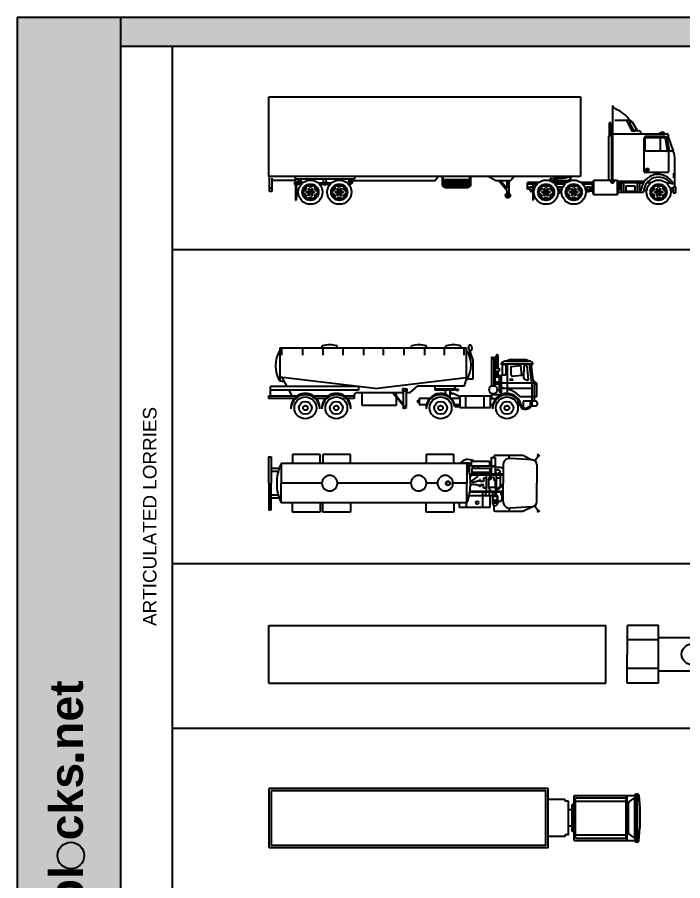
# Model space of a CAD drawing. Header units: millimetres. Extents: x 35403 to 155690, y 202798 to 276657.
# Drawn here: x 35403 to 64215, y 239251 to 276657 of the extents above; entities that cross this region are included whole.
import ezdxf

# ---------------------------------------------------------------- set-up
doc = ezdxf.new("R2010")
doc.units = ezdxf.units.MM
doc.layers.add('www.cad-blocks.net', color=7, linetype='Continuous')
doc.styles.add('ATTR', font='romans.shx', dxfattribs={"width": 0.8, "height": 0.7})
doc.styles.get("Standard").update_dxf_attribs({"font": 'arial.ttf'})

# ---------------------------------------------------------------- blocks, each defined once
blk = doc.blocks.new('A$C7C747B25')
for p, q in [((0.541, 3.534), (9.81, 3.534)), ((0.541, 3.534), (0.541, 1.884)), ((0.626, 3.534), (0.626, 3.169)), ((1.672, 3.534), (1.672, 3.169)), ((2.65, 3.534), (2.65, 3.624)), ((2.687, 3.534), (2.687, 3.169)), ((3.394, 3.534), (3.394, 3.624)), ((3.67, 3.534), (3.67, 3.169)), ((4.7, 3.534), (4.7, 3.169)), ((5.683, 3.534), (5.683, 3.169)), ((6.714, 3.534), (6.714, 3.169)), ((7.089, 3.534), (7.089, 3.624)), ((7.728, 3.534), (7.728, 3.169)), ((7.833, 3.534), (7.833, 3.624)), ((8.711, 3.534), (8.711, 3.169)), ((8.801, 3.534), (8.801, 3.624)), ((9.545, 3.534), (9.545, 3.624)), ((9.694, 3.534), (9.694, 3.169)), ((9.81, 3.534), (9.81, 1.93)), ((10.157, 2.913), (9.928, 3.59)), ((9.995, 3.673), (9.974, 3.669)), ((10.067, 3.623), (10.092, 3.473)), ((10.052, 3.405), (9.997, 3.387)), ((11.046, 3.014), (11.246, 3.014)), ((11.105, 2.97), (11.105, 3.014)), ((11.106, 3.054), (11.186, 3.054)), ((11.187, 2.97), (11.187, 3.014)), ((11.295, 2.513), (11.295, 3.126)), ((11.401, 2.513), (11.401, 3.126)), ((10.157, 1.991), (10.157, 2.913)), ((11.085, 1.639), (11.085, 2.97)), ((11.085, 2.97), (11.207, 2.97)), ((11.207, 1.641), (11.207, 2.97)), ((11.545, 2.74), (13.139, 2.74)), ((11.562, 2.692), (11.562, 2.74)), ((11.748, 2.692), (11.562, 2.692)), ((11.61, 2.196), (11.61, 2.692)), ((11.798, 2.247), (11.798, 2.641)), ((11.814, 2.871), (12.933, 2.871)), ((11.869, 1.263), (11.869, 2.74)), ((12.044, 2.946), (12.708, 2.946)), ((12.675, 2.606), (12.664, 2.039)), ((12.79, 2.656), (12.726, 2.656)), ((12.907, 1.982), (12.841, 2.611)), ((13.064, 1.792), (12.955, 2.74)), ((13.132, 1.901), (13.047, 2.638)), ((11.255, 2.513), (11.441, 2.513)), ((11.255, 2.378), (11.255, 2.513)), ((11.255, 2.378), (11.441, 2.378)), ((11.255, 1.62), (11.255, 2.188)), ((11.255, 2.188), (11.441, 2.188)), ((11.295, 2.188), (11.295, 2.378)), ((11.401, 2.188), (11.401, 2.378)), ((11.441, 2.513), (11.441, 2.378)), ((11.441, 2.188), (11.441, 1.344)), ((11.562, 1.21), (11.562, 2.196)), ((11.562, 2.196), (11.748, 2.196)), ((5.273, 1.509), (0.541, 2.067)), ((0.541, 1.884), (0.76, 1.855)), ((0.909, 1.605), (0.662, 2.053)), ((5.273, 1.509), (9.81, 2.05)), ((9.716, 1.642), (9.81, 1.93)), ((9.851, 1.991), (10.157, 1.991)), ((11.255, 2.093), (11.441, 2.093)), ((11.255, 1.849), (11.441, 1.849)), ((11.255, 1.742), (11.441, 1.742)), ((11.562, 1.792), (13.318, 1.792)), ((11.966, 1.979), (12.146, 1.979)), ((11.966, 1.948), (12.146, 1.948)), ((12.695, 1.991), (12.836, 1.93)), ((13.064, 1.792), (13.064, 0.644)), ((13.318, 1.099), (13.318, 1.792)), ((0.089, 1.151), (0.089, 1.605)), ((4.456, 1.605), (0.089, 1.605)), ((4.456, 1.435), (0.089, 1.435)), ((1.16, 1.151), (1.003, 1.435)), ((6.673, 1.297), (4.362, 1.297)), ((4.456, 1.605), (4.456, 1.435)), ((4.626, 1.297), (4.626, 0.673)), ((6.673, 0.662), (6.143, 1.297)), ((6.673, 0.721), (6.192, 1.297)), ((6.337, 1.123), (6.337, 1.297)), ((6.746, 1.486), (6.635, 1.486)), ((6.635, 1.486), (6.635, 1.378)), ((6.635, 1.378), (6.746, 1.378)), ((6.673, 1.378), (6.673, 0.62)), ((6.746, 1.486), (6.856, 1.486)), ((6.856, 1.378), (6.746, 1.378)), ((6.819, 1.378), (6.819, 0.62)), ((7.001, 1.297), (6.819, 1.297)), ((6.856, 1.486), (6.856, 1.378)), ((7.001, 1.297), (7.404, 1.642)), ((7.404, 1.642), (9.716, 1.642)), ((8.246, 1.642), (8.246, 1.451)), ((8.246, 1.501), (9.194, 1.501)), ((8.246, 1.451), (9.187, 1.451)), ((8.759, 1.451), (8.759, 1.228)), ((8.994, 1.451), (8.994, 1.099)), ((9.108, 1.294), (8.994, 1.294)), ((9.108, 1.243), (9.108, 1.294)), ((9.297, 1.423), (9.187, 1.451)), ((9.194, 1.501), (9.319, 1.642)), ((9.303, 1.474), (9.194, 1.501)), ((9.297, 1.423), (9.421, 1.423)), ((9.303, 1.474), (9.421, 1.474)), ((9.421, 1.423), (9.421, 1.474)), ((11.441, 1.694), (11.562, 1.694)), ((11.441, 1.344), (11.562, 1.344)), ((11.562, 1.534), (13.064, 1.534)), ((13.209, 0.886), (13.209, 1.708)), ((13.318, 1.708), (13.209, 1.708)), ((0, 1.005), (0, 1.151)), ((0, 1.151), (1.429, 1.151)), ((1.263, 1.005), (0, 1.005)), ((2.201, 1.151), (2.967, 1.151)), ((2.8, 1.005), (2.367, 1.005)), ((3.739, 1.151), (4.24, 1.151)), ((4.24, 1.005), (3.905, 1.005)), ((4.24, 1.175), (4.24, 1.005)), ((6.337, 0.673), (6.337, 1.065)), ((7.409, 0.924), (7.474, 0.924)), ((7.409, 0.821), (7.409, 0.924)), ((7.474, 1.016), (7.474, 0.711)), ((7.994, 1.016), (7.474, 1.016)), ((9.201, 1.243), (8.994, 1.243)), ((9.488, 1.016), (9.079, 1.016)), ((9.488, 1.096), (9.201, 1.243)), ((11.009, 1.125), (9.488, 1.125)), ((9.488, 1.125), (9.488, 0.558)), ((9.798, 0.558), (9.798, 1.125)), ((10.699, 0.558), (10.699, 1.125)), ((11.009, 0.558), (11.009, 1.125)), ((11.009, 1.015), (11.29, 1.015)), ((11.085, 1.015), (11.085, 1.259)), ((11.085, 1.206), (11.551, 1.206)), ((13.318, 1.099), (12.478, 1.099)), ((13.309, 0.886), (12.647, 0.886)), ((12.647, 0.886), (12.647, 0.538)), ((13.002, 0.652), (13.002, 0.886)), ((13.347, 0.783), (13.309, 0.886)), ((4.626, 0.673), (6.337, 0.673)), ((6.719, 0.559), (6.666, 0.559)), ((6.666, 0.559), (6.666, 0.53)), ((6.666, 0.53), (6.746, 0.53)), ((6.673, 0.62), (6.746, 0.62)), ((6.719, 0.62), (6.719, 0.559)), ((6.819, 0.62), (6.746, 0.62)), ((6.825, 0.53), (6.746, 0.53)), ((6.772, 0.62), (6.772, 0.559)), ((6.772, 0.559), (6.825, 0.559)), ((6.825, 0.559), (6.825, 0.53)), ((7.474, 0.821), (7.409, 0.821)), ((7.474, 0.711), (7.837, 0.711)), ((9.236, 0.711), (9.488, 0.711)), ((9.488, 0.592), (9.245, 0.592)), ((9.488, 0.558), (11.009, 0.558)), ((11.009, 0.72), (11.137, 0.72)), ((13.064, 0.644), (13.296, 0.644)), ((13.347, 0.783), (13.296, 0.644))]:
    blk.add_line(p, q)
blk.add_lwpolyline([(12.05, 2.161), (12.05, 2.597, 0.414214), (12.05, 2.597), (12.512, 2.648, 0.414214), (12.512, 2.648), (12.563, 2.161, 0.414214), (12.563, 2.161), (12.1, 2.11, 0.414214)], format="xyb", close=True)
for centre, radius in [((11.15, 1.449), 0.201), ((1.815, 0.545), 0.545), ((1.815, 0.545), 0.32), ((3.353, 0.545), 0.545), ((3.353, 0.545), 0.32), ((8.537, 0.545), 0.545), ((8.537, 0.545), 0.32), ((11.834, 0.545), 0.545), ((11.834, 0.545), 0.32), ((1.815, 0.545), 0.116), ((3.353, 0.545), 0.116), ((8.537, 0.545), 0.116), ((11.834, 0.545), 0.116)]:
    blk.add_circle(centre, radius)
for centre, radius, start, end in [((3.022, 2.43), 1.251, 72.7029, 107.2971), ((7.461, 2.43), 1.251, 72.7029, 107.2971), ((9.173, 2.43), 1.251, 72.7029, 107.2971), ((8.777, 2.683), 1.278, 323.905, 36.095), ((9.986, 3.609), 0.0609, 100.754, 198.7367), ((10.007, 3.613), 0.0609, 9.5298, 100.754), ((10.032, 3.463), 0.0609, 288.7367, 9.5298), ((1.771, 2.64), 1.444, 148.4138, 211.5862), ((11.106, 2.988), 0.066, 90, 156.3699), ((11.186, 2.988), 0.066, 23.6301, 90), ((11.348, 3.126), 0.0528, 0, 180), ((11.814, 2.528), 0.342, 90, 141.7498), ((11.748, 2.641), 0.0508, 0, 90), ((12.044, 2.557), 0.389, 90, 126.3443), ((12.726, 2.605), 0.0508, 90, 178.8907), ((12.708, 2.575), 0.371, 52.7479, 90), ((12.79, 2.605), 0.0508, 5.995, 90), ((12.933, 2.643), 0.228, 25.3199, 90), ((13.139, 2.648), 0.0921, 90, 186.5769), ((11.748, 2.247), 0.0508, 270, 0), ((12.715, 2.038), 0.0508, 178.8907, 246.58), ((12.856, 1.977), 0.0508, 246.58, 5.995), ((13.045, 1.685), 0.232, 27.1848, 67.9006), ((4.362, 1.175), 0.122, 90, 180), ((11.515, 0.254), 1.281, 41.2612, 87.8982), ((1.815, 0.545), 0.719, 356.3642, 183.6358), ((1.815, 0.475), 0.718, 1.9139, 178.086), ((3.353, 0.545), 0.719, 356.3642, 183.6358), ((3.353, 0.475), 0.718, 1.9139, 178.086), ((8.537, 0.545), 0.719, 3.774, 183.6358), ((8.537, 0.475), 0.718, 9.3707, 178.086), ((11.834, 0.545), 0.719, 16.6396, 183.6358), ((11.834, 0.475), 0.718, 46.9503, 178.086), ((11.765, 0.504), 0.747, 10.5592, 41.5222), ((12.709, 0.695), 0.216, 188.4795, 267.6874), ((11.193, 0.353), 1.387, 11.9055, 16.6396), ((12.683, 0.667), 0.135, 191.9055, 262.1172), ((12.718, 0.923), 0.393, 262.1172, 316.284), ((12.718, 0.923), 0.445, 267.6874, 321.1144)]:
    blk.add_arc(centre, radius, start, end)
blk.add_solid([(11.966, 1.948), (11.966, 1.979), (12.146, 1.948), (12.146, 1.979)])
blk = doc.blocks.new('A$C19EF1B00')
at = {"linetype": 'ByBlock'}
for p, q in [((0, 1200), (0, 4650)), ((0, 4650), (13500, 4650)), ((13500, 4650), (13500, 1200)), ((14875, 4275), (14875, 1075)), ((14738, 3525), (14738, 2963)), ((14813, 3525), (14738, 3525)), ((14813, 2963), (14813, 3525)), ((15625, 3625), (14975, 3625)), ((15600, 3575), (15725, 3575)), ((15725, 3575), (15625, 3625)), ((15725, 3575), (15925, 3225)), ((14925, 3050), (17239, 3050)), ((15963, 3189), (16038, 3192)), ((16078, 3165), (16038, 3192)), ((16100, 3123), (16123, 3062)), ((17286, 3015), (17301, 2970)), ((14850, 2963), (14700, 2963)), ((14700, 2963), (14700, 1038)), ((14850, 1075), (14850, 2963)), ((16300, 2350), (16300, 2850)), ((16350, 2900), (17107, 2900)), ((16950, 2300), (16950, 2900)), ((17157, 2858), (17252, 2359)), ((17352, 2340), (17234, 2904)), ((17270, 2962), (17301, 2970)), ((17280, 2964), (17508, 2300)), ((17203, 2300), (16350, 2300)), ((17508, 2300), (17401, 2300)), ((17575, 750), (17575, 1925)), ((13500, 1200), (0, 1200)), ((1125, 1200), (1138, 1100)), ((3725, 1200), (3713, 1100)), ((13032, 1195), (13073, 1195)), ((13095, 1183), (13073, 1195)), ((17525, 1350), (17525, 1150)), ((1138, 1100), (3713, 1100)), ((1138, 1100), (1138, 963)), ((1150, 888), (1150, 175)), ((1175, 863), (1263, 863)), ((1363, 1100), (1253, 1003)), ((1263, 863), (1263, 890)), ((1337, 889), (1406, 872)), ((2219, 841), (2378, 867)), ((2472, 867), (2631, 841)), ((3444, 872), (3513, 889)), ((3488, 1100), (3597, 1003)), ((11692, 950), (11200, 950)), ((11200, 650), (11200, 950)), ((11313, 600), (11313, 750)), ((11425, 888), (11425, 175)), ((12212, 1052), (12956, 1029)), ((12224, 1000), (12976, 1000)), ((12892, 950), (12308, 950)), ((14022, 950), (13508, 950)), ((14825, 1025), (14050, 1025)), ((15100, 1025), (14925, 1025)), ((15125, 1000), (16225, 1000)), ((15250, 950), (16050, 950)), ((15250, 950), (15250, 525)), ((16050, 950), (16050, 525)), ((17500, 750), (17625, 750)), ((17500, 750), (17500, 500)), ((17625, 500), (17625, 750)), ((11313, 650), (11200, 650)), ((11425, 598), (11413, 600)), ((11479, 591), (11450, 595)), ((12524, 500), (12676, 500)), ((13724, 551), (13808, 560)), ((13875, 567), (14011, 583)), ((14050, 425), (15100, 425)), ((15125, 525), (16225, 525)), ((15147, 650), (15250, 650)), ((16050, 625), (16150, 625)), ((17500, 500), (17625, 500)), ((1150, 175), (1175, 175)), ((11425, 175), (11450, 175))]:
    blk.add_line(p, q, dxfattribs=at)
for p, q in [((15750, 3150), (15500, 3625)), ((15800, 3200), (15600, 3575)), ((15963, 3189), (15750, 3150)), ((15925, 3225), (15800, 3200)), ((17050, 3050), (17050, 3125)), ((16250, 1425), (16250, 2850)), ((16350, 2950), (17091, 2950)), ((17189, 2867), (17299, 2309)), ((17300, 2299), (17300, 1425)), ((16338, 1550), (16438, 1550)), ((16338, 1450), (16338, 1550)), ((16363, 1550), (16363, 1450)), ((16438, 1550), (16438, 1450)), ((25, 550), (25, 1200)), ((125, 1125), (125, 550)), ((7200, 1025), (7325, 1225)), ((7500, 1200), (7500, 875)), ((7550, 875), (7550, 1200)), ((8700, 875), (8700, 1200)), ((8750, 875), (8750, 1200)), ((9525, 1200), (9825, 1025)), ((10625, 1200), (10475, 1025)), ((12400, 1175), (12400, 1125)), ((12400, 1175), (12550, 1175)), ((12400, 1125), (12800, 1150)), ((12525, 1175), (12525, 1200)), ((12800, 1175), (12650, 1175)), ((12675, 1175), (12675, 1200)), ((12800, 1150), (12800, 1175)), ((17250, 1375), (16300, 1375)), ((16438, 1450), (16338, 1450)), ((1125, 1025), (125, 1025)), ((1138, 963), (1113, 963)), ((1113, 963), (1113, 863)), ((1113, 863), (1150, 863)), ((1175, 888), (1175, 175)), ((1413, 925), (1330, 886)), ((1363, 1100), (1413, 925)), ((1373, 906), (1425, 893)), ((1408, 923), (1447, 913)), ((1413, 925), (1460, 925)), ((2140, 925), (2350, 925)), ((2181, 886), (2351, 913)), ((2201, 864), (2359, 889)), ((2350, 925), (2375, 1100)), ((2500, 925), (2475, 1100)), ((2491, 889), (2649, 864)), ((2499, 913), (2669, 886)), ((2500, 925), (2710, 925)), ((3390, 925), (3438, 925)), ((3403, 913), (3442, 923)), ((3425, 893), (3477, 906)), ((3488, 1100), (3438, 925)), ((3438, 925), (3520, 886)), ((3625, 1025), (7200, 1025)), ((7600, 1075), (8650, 1075)), ((7600, 1025), (8650, 1025)), ((7600, 975), (8650, 975)), ((7600, 925), (8650, 925)), ((7600, 875), (8650, 875)), ((7600, 825), (8650, 825)), ((8650, 775), (7600, 775)), ((9825, 1025), (10475, 1025)), ((10300, 600), (9946, 1025)), ((10300, 678), (10011, 1025)), ((10300, 1025), (10300, 678)), ((10400, 475), (10400, 1025)), ((11425, 875), (11200, 875)), ((11313, 750), (11413, 750)), ((11413, 750), (11413, 600)), ((11450, 888), (11450, 175)), ((11609, 875), (11450, 875)), ((12809, 875), (12391, 875)), ((12525, 1042), (12525, 1000)), ((12550, 600), (12550, 750)), ((12550, 750), (12650, 750)), ((12650, 750), (12650, 600)), ((12675, 1000), (12675, 1038)), ((14012, 875), (13591, 875)), ((13788, 750), (13888, 750)), ((13788, 600), (13788, 750)), ((13888, 750), (13888, 600)), ((14050, 1025), (14050, 425)), ((14825, 1050), (14825, 984)), ((14925, 1050), (14925, 984)), ((15100, 425), (15100, 1025)), ((15126, 950), (15250, 950)), ((15138, 875), (15250, 875)), ((15350, 950), (15350, 525)), ((15450, 800), (15450, 575)), ((15450, 800), (15850, 800)), ((15850, 800), (15850, 575)), ((15950, 950), (15950, 525)), ((16050, 925), (16200, 925)), ((16535, 925), (16374, 925)), ((17215, 925), (17378, 925)), ((125, 700), (25, 700)), ((125, 550), (25, 550)), ((7650, 725), (8600, 725)), ((10300, 600), (10300, 475)), ((11313, 725), (11200, 725)), ((11425, 725), (11413, 725)), ((11425, 648), (11413, 650)), ((11425, 623), (11413, 625)), ((11414, 675), (11424, 674)), ((11515, 725), (11450, 725)), ((11488, 640), (11450, 645)), ((11483, 616), (11450, 620)), ((11452, 670), (11492, 665)), ((12550, 725), (12485, 725)), ((12505, 669), (12548, 675)), ((12550, 650), (12511, 645)), ((12550, 625), (12516, 621)), ((12550, 600), (12520, 596)), ((12524, 550), (12676, 550)), ((12715, 725), (12650, 725)), ((12650, 650), (12689, 645)), ((12650, 625), (12684, 621)), ((12650, 600), (12680, 596)), ((12695, 669), (12652, 675)), ((13788, 725), (13685, 725)), ((13788, 725), (13685, 725)), ((13708, 665), (13786, 675)), ((13788, 650), (13712, 640)), ((13788, 625), (13717, 616)), ((13788, 600), (13721, 591)), ((14000, 725), (13888, 725)), ((14003, 650), (13888, 650)), ((13888, 618), (14005, 630)), ((15150, 725), (15250, 725)), ((15450, 575), (15850, 575)), ((16355, 600), (16229, 600)), ((17370, 700), (17500, 700)), ((17395, 600), (17500, 600))]:
    blk.add_line(p, q)
for points in [[(14800, 984, 0.174705), (14809, 959, 0.104203), (14828, 944, 0.064948), (14850, 936, 0.051099), (14875, 934, 0.051099), (14900, 936, 0.064948), (14922, 944, 0.104203), (14941, 959, 0.174705), (14950, 984, 0.174705)], [(14825, 984, 0.174705), (14828, 975, 0.104203), (14840, 966, 0.064948), (14855, 961, 0.051099), (14875, 959, 0.051099), (14895, 961, 0.064948), (14910, 966, 0.104203), (14922, 975, 0.174705), (14925, 984, 0.174705)]]:
    blk.add_lwpolyline(points, format="xyb")
blk.add_lwpolyline([(14875, 1075, 0.051099), (14855, 1073, 0.064948), (14840, 1068, 0.104203), (14828, 1058, 0.174705), (14825, 1050, 0.174705), (14828, 1042, 0.104203), (14840, 1032, 0.064948), (14855, 1027, 0.051099), (14875, 1025, 0.051099), (14895, 1027, 0.064948), (14910, 1032, 0.104203), (14922, 1042, 0.174705), (14925, 1050, 0.174705), (14922, 1058, 0.104203), (14910, 1068, 0.064948), (14895, 1073, 0.051099)], format="xyb", close=True, dxfattribs=at)
for centre, radius in [((1163, 913), 25), ((1800, 525), 525), ((1800, 525), 354), ((3050, 525), 525), ((3050, 525), 354), ((11438, 913), 25), ((12000, 525), 525), ((12000, 525), 354), ((13200, 525), 525), ((13200, 525), 354), ((16875, 525), 525), ((16875, 525), 354), ((1800, 525), 100), ((3050, 525), 100), ((12000, 525), 100), ((13200, 525), 100), ((16875, 525), 100)]:
    blk.add_circle(centre, radius, dxfattribs=at)
for centre, radius in [((1300, 950), 25), ((1800, 525), 300), ((2425, 925), 25), ((3050, 525), 300), ((3550, 950), 25), ((12000, 525), 300), ((13200, 525), 300), ((16875, 525), 300), ((1654, 527), 25), ((1725, 400), 25), ((1729, 652), 25), ((1800, 525), 50), ((1871, 398), 25), ((1875, 650), 25), ((1946, 523), 25), ((2904, 527), 25), ((2975, 400), 25), ((2979, 652), 25), ((3050, 525), 50), ((3121, 398), 25), ((3125, 650), 25), ((3196, 523), 25), ((10350, 378), 103), ((10350, 378), 50), ((11363, 600), 25), ((11854, 523), 25), ((11925, 650), 25), ((11929, 398), 25), ((12000, 525), 50), ((12071, 652), 25), ((12075, 400), 25), ((12146, 527), 25), ((12600, 600), 25), ((13054, 523), 25), ((13125, 650), 25), ((13129, 398), 25), ((13200, 525), 50), ((13271, 652), 25), ((13275, 400), 25), ((13346, 527), 25), ((13838, 600), 25), ((16729, 523), 25), ((16800, 650), 25), ((16804, 398), 25), ((16875, 525), 50), ((16946, 652), 25), ((16950, 400), 25), ((17021, 527), 25)]:
    blk.add_circle(centre, radius)
for centre, radius, start, end in [((15217, 4467), 392, 209.2958, 240.7042), ((14554, 2949), 1267, 32.2395, 68.1493), ((14925, 3000), 50, 90, 180), ((16050, 3123), 50, 0, 56.3099), ((17239, 3000), 50, 18.0042, 90), ((16350, 2850), 50, 90, 180), ((17107, 2850), 50, 8.8807, 90), ((17283, 2913), 50, 104.7436, 190.6197), ((16350, 2350), 50, 180, 270), ((17203, 2350), 50, 270, 10.796), ((17401, 2350), 50, 191.8164, 270), ((16808, 1981), 769, 355.8389, 24.5216), ((12219, 1090), 38.8, 101.3099, 258.6901), ((12430, 3508), 2391, 264.7674, 284.5833), ((12887, 1232), 214, 288.7478, 346.8571), ((16851, 567), 731, 26.3446, 175.448), ((16875, 525), 650, 36.9127, 180), ((17338, 1250), 212, 331.9275, 28.0725), ((1300, 950), 70.7, 131.5857, 295.3195), ((2425, 925), 75, 180, 0), ((3550, 950), 70.7, 244.6805, 48.4143), ((14925, 725), 925, 161.0754, 198.9246), ((14225, 725), 925, 341.0754, 18.9246), ((17541, 1313), 423, 249.8918, 265.3383), ((11363, 600), 50, 180, 0)]:
    blk.add_arc(centre, radius, start, end, dxfattribs=at)
for centre, radius, start, end in [((17113, 2813), 319, 101.3099, 131.8202), ((17050, 3050), 75, 0, 90), ((16350, 2850), 100, 90, 180), ((17091, 2850), 100, 9.6888, 90), ((17250, 2299), 50, 0, 11.1368), ((16300, 1425), 50, 180, 270), ((17250, 1425), 50, 270, 0), ((1800, 825), 75, 189.5941, 350.4059), ((3050, 825), 75, 189.5941, 350.4059), ((7650, 875), 150, 180, 270), ((7650, 875), 100, 180, 270), ((8025, 925), 451, 160.56, 199.44), ((8600, 875), 150, 270, 0), ((8600, 875), 100, 270, 0), ((8225, 925), 451, 340.56, 19.44), ((12000, 825), 75, 189.5941, 350.4059), ((13200, 825), 75, 189.5941, 350.4059), ((15250, 850), 75, 180, 270), ((16875, 825), 75, 189.5941, 350.4059), ((1540, 675), 75, 249.5941, 50.4059), ((1540, 375), 75, 309.5941, 110.4059), ((2060, 675), 75, 129.5941, 290.4059), ((2060, 375), 75, 69.5941, 230.4059), ((2790, 675), 75, 249.5941, 50.4059), ((2790, 375), 75, 309.5941, 110.4059), ((3310, 675), 75, 129.5941, 290.4059), ((3310, 375), 75, 69.5941, 230.4059), ((11740, 675), 75, 249.5941, 50.4059), ((11740, 375), 75, 309.5941, 110.4059), ((12260, 675), 75, 129.5941, 290.4059), ((12260, 375), 75, 69.5941, 230.4059), ((12600, 600), 50, 180, 0), ((12940, 675), 75, 249.5941, 50.4059), ((12940, 375), 75, 309.5941, 110.4059), ((13460, 675), 75, 129.5941, 290.4059), ((13460, 375), 75, 69.5941, 230.4059), ((13838, 600), 50, 180, 0), ((16615, 675), 75, 249.5941, 50.4059), ((16615, 375), 75, 309.5941, 110.4059), ((17135, 675), 75, 129.5941, 290.4059), ((17135, 375), 75, 69.5941, 230.4059), ((1800, 225), 75, 9.5941, 170.4059), ((3050, 225), 75, 9.5941, 170.4059), ((12000, 225), 75, 9.5941, 170.4059), ((13200, 225), 75, 9.5941, 170.4059), ((16875, 225), 75, 9.5941, 170.4059)]:
    blk.add_arc(centre, radius, start, end)
blk = doc.blocks.new('A$C11455F95')
for p, q in [((1197, 0), (0, 0)), ((0, 0), (0, -398)), ((1197, -398), (1197, 0)), ((2515, 0), (1318, 0)), ((1318, 0), (1318, -398)), ((2515, -398), (2515, 0)), ((6993, 0), (5796, 0)), ((5796, 0), (5796, -398)), ((6993, -398), (6993, 0)), ((8725, -132), (8725, -103)), ((8791, -36), (9920, -36)), ((9377, -174), (9377, -36)), ((10374, -232), (9422, -174)), ((10039, -65), (10372, -232)), ((10661, -23), (10598, -16)), ((10598, -16), (10698, -75)), ((10698, -75), (10661, -23)), ((-578, -610), (-925, -610)), ((-616, -736), (-925, -736)), ((7550, -398), (-494, -398)), ((-494, -398), (-494, -1250)), ((7358, -381), (7358, -398)), ((7665, -381), (7358, -381)), ((7550, -398), (7550, -1250)), ((7665, -785), (7665, -381)), ((8780, -548), (8987, -548)), ((8987, -548), (8987, -570)), ((8987, -570), (9123, -570)), ((9123, -455), (9123, -1250)), ((10580, -451), (10580, -1250)), ((9123, -855), (7679, -855)), ((9123, -898), (7686, -898)), ((8138, -1104), (8097, -1104)), ((8097, -1104), (8097, -1168)), ((8138, -1183), (8138, -1104)), ((8278, -1033), (8278, -1183)), ((8383, -1033), (8278, -1033)), ((8383, -890), (8383, -1602)), ((8494, -1086), (8585, -898)), ((8590, -1086), (8494, -1086)), ((8494, -1086), (8494, -1419)), ((8727, -1004), (8590, -1004)), ((8590, -1004), (8590, -1086)), ((8727, -1129), (8727, -1004)), ((8833, -1503), (8833, -898)), ((9013, -1037), (8833, -1037)), ((9013, -1360), (9013, -898)), ((1276, -1250), (-494, -1250)), ((-494, -2102), (-494, -1250)), ((5128, -1250), (1949, -1250)), ((6279, -1250), (5801, -1250)), ((7550, -1250), (6952, -1250)), ((7550, -2102), (7550, -1250)), ((7787, -1185), (7712, -1185)), ((7787, -1315), (7712, -1315)), ((7814, -1214), (7787, -1185)), ((7814, -1286), (7787, -1315)), ((7842, -1214), (7814, -1214)), ((7842, -1286), (7814, -1286)), ((7883, -1185), (7842, -1214)), ((7883, -1315), (7842, -1286)), ((7954, -1185), (7883, -1185)), ((7954, -1315), (7883, -1315)), ((8035, -1146), (7954, -1185)), ((8035, -1355), (7954, -1315)), ((8064, -1168), (8035, -1146)), ((8064, -1332), (8035, -1355)), ((8097, -1168), (8064, -1168)), ((8097, -1332), (8064, -1332)), ((8097, -1396), (8097, -1332)), ((8138, -1396), (8097, -1396)), ((8278, -1183), (8138, -1183)), ((8138, -1317), (8138, -1396)), ((8278, -1317), (8138, -1317)), ((8278, -1467), (8278, -1317)), ((8383, -1467), (8278, -1467)), ((8494, -1419), (8795, -1419)), ((8494, -1419), (8574, -1602)), ((8795, -1129), (8727, -1129)), ((9123, -1273), (8759, -1562)), ((8795, -1419), (8795, -1129)), ((8795, -1419), (8795, -1487)), ((8795, -1487), (8812, -1487)), ((9123, -1329), (8804, -1583)), ((8812, -1487), (8812, -1520)), ((9123, -2046), (9123, -1250)), ((10580, -2049), (10580, -1250)), ((-616, -1764), (-925, -1764)), ((7595, -1788), (8545, -1788)), ((8759, -1645), (7679, -1645)), ((8759, -1602), (7686, -1602)), ((8239, -1788), (8239, -1645)), ((8248, -2304), (8248, -1788)), ((8366, -1788), (8366, -1645)), ((8513, -1645), (8513, -1788)), ((8545, -1788), (8545, -2304)), ((8896, -1793), (8545, -1793)), ((8656, -1645), (8656, -2121)), ((8759, -1562), (8759, -1793)), ((8804, -1583), (8804, -1793)), ((9123, -1602), (8804, -1602)), ((9123, -1645), (8804, -1645)), ((8896, -2121), (8896, -1793)), ((9030, -1775), (9030, -1645)), ((9080, -1775), (9030, -1775)), ((9080, -1992), (9080, -1775)), ((-578, -1891), (-925, -1891)), ((7550, -2102), (-494, -2102)), ((0, -2500), (0, -2102)), ((1197, -2102), (1197, -2500)), ((1318, -2500), (1318, -2102)), ((2515, -2102), (2515, -2500)), ((5796, -2500), (5796, -2102)), ((6993, -2102), (6993, -2500)), ((7233, -2304), (7233, -2102)), ((7543, -2304), (7543, -2102)), ((8896, -2053), (8656, -2053)), ((8896, -2121), (8656, -2121)), ((8725, -2211), (8725, -2398)), ((8896, -2037), (8999, -2037)), ((8999, -1992), (9080, -1992)), ((8999, -2037), (8999, -1992)), ((1197, -2500), (0, -2500)), ((2515, -2500), (1318, -2500)), ((6993, -2500), (5796, -2500)), ((8545, -2304), (7233, -2304)), ((8791, -2464), (9920, -2464)), ((9377, -2326), (9377, -2464)), ((10374, -2268), (9422, -2327)), ((10039, -2436), (10372, -2269)), ((10598, -2485), (10698, -2426)), ((10661, -2477), (10598, -2485)), ((10698, -2426), (10661, -2477))]:
    blk.add_line(p, q)
for points in [[(-1020, -1250), (-1020, -103), (-925, -103)], [(-925, -103), (-925, -1250)], [(10491, -275), (10648, -45)], [(8618, -855), (8618, -532), (8780, -532)], [(8780, -532), (8780, -855)], [(-1020, -1250), (-1020, -2398), (-925, -2398)], [(-925, -2398), (-925, -1250)], [(10491, -2226), (10648, -2455)]]:
    blk.add_lwpolyline(points)
for points in [[(8535, -292), (8535, -511), (7751, -511), (7751, -292)], [(8780, -132), (8780, -517), (8618, -517), (8618, -132)], [(8549, -600), (8549, -779), (7780, -779), (7780, -600)]]:
    blk.add_lwpolyline(points, close=True)
for centre, radius in [((8889, -748), 90.7), ((6740, -1250), 93.1), ((6740, -1250), 74.4), ((8776, -1901), 95), ((7995, -2090), 64.5)]:
    blk.add_circle(centre, radius)
for centre, radius, start, end in [((7608, -695), 472, 58.4041, 141.1327), ((8791, -103), 66.3, 90, 180), ((9405, -455), 282, 86.4884, 180), ((9920, -302), 265, 63.3314, 90), ((10361, -451), 220, 0, 86.4884), ((1344, -1250), 2026, 155.1348, 180), ((5394, -1250), 2318, 0, 21.5565), ((7608, -695), 261, 56.6922, 77.2846), ((7608, -695), 261, 21.2158, 44.756), ((7608, -695), 472, 11.5228, 22.871), ((1613, -1250), 336, 0, 180), ((5464, -1250), 336, 0, 180), ((6615, -1250), 336, 0, 180), ((7608, -695), 261, 288.7746, 308.7583), ((7608, -695), 472, 282.5469, 334.5041), ((7608, -695), 261, 322.1055, 341.1837), ((7608, -695), 472, 340.1814, 349.7444), ((1344, -1250), 2026, 180, 204.8652), ((1613, -1250), 336, 180, 0), ((5464, -1250), 336, 180, 0), ((6615, -1250), 336, 180, 0), ((5394, -1250), 2318, 338.4435, 0), ((8776, -2100), 122, 189.6236, 350.3764), ((9405, -2046), 282, 180, 273.5116), ((10361, -2049), 220, 273.5116, 0), ((8791, -2398), 66.3, 180, 270), ((9920, -2199), 265, 270, 296.6686)]:
    blk.add_arc(centre, radius, start, end)
for points in [[(10698, -75), (10661, -23), (10598, -16)], [(7686, -898), (7679, -855), (9123, -898), (9123, -855)], [(8759, -1602), (8759, -1645), (7686, -1602), (7679, -1645)], [(8804, -1602), (8804, -1645), (9123, -1602), (9123, -1645)], [(10698, -2426), (10661, -2477), (10598, -2485)]]:
    blk.add_solid(points)
at = {"style": 'ATTR', "width": 0.8, "flags": 9}
blk.add_attdef('ESTCODE', (10580, -1250), '', height=18.3, dxfattribs=at)
blk = doc.blocks.new('A$C73381C7A')
for p, q in [((0, 0), (0, 2.5)), ((0, 2.5), (14.587, 2.5)), ((14.587, 0), (14.587, 2.5)), ((15.52, 0.002), (15.523, 2.502)), ((16.875, 2.5), (15.523, 2.502)), ((16.874, 1.869), (16.875, 2.5)), ((19.206, 2.345), (18.661, 2.346)), ((18.661, 2.346), (18.661, 1.974)), ((19.205, 1.973), (19.206, 2.345)), ((19.277, 2.41), (19.276, 2.347)), ((19.276, 2.347), (19.276, 1.975)), ((19.338, 2.472), (19.277, 2.41)), ((20.695, 2.408), (19.277, 2.41)), ((20.633, 2.47), (19.338, 2.472)), ((19.364, 1.246), (19.365, 2.345)), ((20.784, 2.343), (19.365, 2.345)), ((19.61, 2.298), (19.594, 2.283)), ((19.594, 2.283), (19.594, 2.23)), ((20.024, 2.298), (19.61, 2.298)), ((20.04, 2.282), (20.024, 2.298)), ((20.04, 2.229), (20.04, 2.282)), ((20.225, 2.184), (20.225, 2.344)), ((20.258, 2.286), (20.274, 2.302)), ((20.258, 2.286), (20.258, 2.229)), ((20.766, 2.301), (20.274, 2.302)), ((20.633, 2.47), (20.695, 2.408)), ((20.741, 2.289), (20.677, 2.205)), ((20.749, 2.284), (20.692, 2.203)), ((20.695, 2.345), (20.695, 2.408)), ((20.882, 2.394), (20.733, 2.394)), ((20.733, 2.394), (20.733, 2.343)), ((20.8, 2.317), (20.741, 2.289)), ((20.807, 2.31), (20.749, 2.284)), ((20.987, 2.309), (20.792, 2.213)), ((20.8, 2.316), (20.806, 2.31)), ((20.801, 2.349), (20.91, 2.409)), ((20.94, 2.35), (20.811, 2.28)), ((20.911, 2.301), (20.85, 2.301)), ((20.901, 2.371), (20.894, 2.378)), ((20.916, 2.387), (20.895, 2.378)), ((20.919, 2.378), (20.901, 2.371)), ((20.911, 2.301), (20.919, 2.287)), ((20.911, 2.272), (20.919, 2.287)), ((20.917, 2.387), (20.978, 2.381)), ((20.936, 2.374), (20.919, 2.378)), ((21.007, 2.343), (20.927, 2.343)), ((20.971, 2.374), (20.936, 2.374)), ((20.979, 2.394), (20.944, 2.394)), ((21.026, 2.326), (20.971, 2.374)), ((20.978, 2.381), (21.033, 2.326)), ((20.979, 2.38), (20.979, 2.394)), ((20.979, 2.343), (20.979, 2.367)), ((21.253, 2.342), (21.016, 2.343)), ((21.033, 2.325), (21.026, 2.325)), ((21.093, 2.484), (21.031, 2.423)), ((21.031, 2.343), (21.031, 2.423)), ((21.093, 2.484), (21.36, 2.484)), ((21.315, 2.281), (21.253, 2.342)), ((21.313, 1.244), (21.315, 2.281)), ((21.421, 2.422), (21.36, 2.484)), ((21.42, 1.243), (21.421, 2.422)), ((16.874, 1.869), (15.522, 1.871)), ((16.874, 1.976), (18.661, 1.974)), ((19.365, 1.973), (18.661, 1.974)), ((19.454, 2.185), (19.452, 1.246)), ((20.987, 2.183), (19.454, 2.185)), ((19.594, 2.23), (19.61, 2.214)), ((19.61, 2.214), (20.024, 2.214)), ((20.024, 2.214), (20.04, 2.229)), ((20.274, 2.213), (20.258, 2.229)), ((20.274, 2.213), (20.682, 2.213)), ((20.691, 2.202), (20.676, 2.204)), ((20.699, 2.213), (20.797, 2.213)), ((20.89, 2.207), (20.792, 2.213)), ((20.907, 2.183), (20.906, 1.244)), ((21.101, 1.244), (21.102, 2.068)), ((21.227, 1.244), (21.228, 2.067)), ((21.228, 2.015), (21.281, 2.015)), ((21.281, 2.015), (21.281, 1.76)), ((21.281, 1.989), (21.291, 1.979)), ((21.291, 1.979), (21.291, 1.788)), ((16.872, 0.631), (16.874, 1.869)), ((18.85, 1.778), (18.85, 1.548)), ((19.169, 1.778), (18.85, 1.778)), ((18.85, 1.548), (18.85, 1.583)), ((18.938, 1.41), (18.939, 1.778)), ((18.939, 1.601), (18.938, 1.41)), ((19.169, 1.247), (19.169, 1.778)), ((19.949, 1.865), (19.948, 1.246)), ((20.026, 1.865), (20.025, 1.245)), ((20.103, 1.865), (20.102, 1.245)), ((20.18, 1.865), (20.179, 1.245)), ((20.257, 1.865), (20.256, 1.245)), ((20.334, 1.865), (20.333, 1.245)), ((20.411, 1.865), (20.41, 1.245)), ((20.488, 1.864), (20.487, 1.245)), ((20.564, 1.864), (20.564, 1.245)), ((20.641, 1.864), (20.64, 1.245)), ((20.718, 1.864), (20.717, 1.244)), ((21.281, 1.76), (21.227, 1.76)), ((21.291, 1.788), (21.281, 1.778)), ((19.169, 1.247), (19.168, 0.716)), ((19.364, 1.246), (19.362, 0.148)), ((19.451, 0.307), (19.452, 1.246)), ((19.948, 0.626), (19.948, 1.246)), ((20.024, 0.626), (20.025, 1.245)), ((20.101, 0.626), (20.102, 1.245)), ((20.178, 0.625), (20.179, 1.245)), ((20.255, 0.625), (20.256, 1.245)), ((20.332, 0.625), (20.333, 1.245)), ((20.409, 0.625), (20.41, 1.245)), ((20.486, 0.625), (20.487, 1.245)), ((20.563, 0.625), (20.564, 1.245)), ((20.639, 0.625), (20.64, 1.245)), ((20.716, 0.625), (20.717, 1.244)), ((20.904, 0.305), (20.906, 1.244)), ((21.101, 1.244), (21.099, 0.42)), ((21.227, 1.244), (21.226, 0.42)), ((21.313, 1.244), (21.312, 0.206)), ((21.42, 1.243), (21.418, 0.064)), ((18.849, 0.716), (18.849, 0.946)), ((18.938, 1.084), (18.937, 0.716)), ((16.872, 0.631), (15.521, 0.633)), ((16.871, 0), (16.872, 0.631)), ((18.658, 0.521), (16.872, 0.524)), ((19.362, 0.52), (18.658, 0.521)), ((18.658, 0.149), (18.658, 0.521)), ((19.168, 0.716), (18.849, 0.716)), ((19.203, 0.52), (19.202, 0.148)), ((19.273, 0.146), (19.274, 0.518)), ((21.279, 0.727), (21.226, 0.727)), ((21.226, 0.472), (21.279, 0.472)), ((21.279, 0.472), (21.279, 0.727)), ((21.289, 0.7), (21.279, 0.71)), ((21.279, 0.498), (21.289, 0.508)), ((21.289, 0.508), (21.289, 0.7)), ((16.871, 0), (15.52, 0.002)), ((19.202, 0.148), (18.658, 0.149)), ((19.273, 0.083), (19.273, 0.146)), ((20.691, 0.081), (19.273, 0.083)), ((19.335, 0.021), (19.273, 0.083)), ((20.63, 0.019), (19.335, 0.021)), ((20.781, 0.146), (19.362, 0.148)), ((20.984, 0.305), (19.451, 0.307)), ((19.591, 0.262), (19.607, 0.278)), ((19.591, 0.209), (19.591, 0.262)), ((19.607, 0.194), (19.591, 0.209)), ((19.607, 0.278), (20.022, 0.277)), ((20.021, 0.193), (19.607, 0.194)), ((20.037, 0.208), (20.021, 0.193)), ((20.022, 0.277), (20.037, 0.262)), ((20.037, 0.262), (20.037, 0.208)), ((20.222, 0.306), (20.222, 0.146)), ((20.271, 0.277), (20.255, 0.261)), ((20.255, 0.204), (20.255, 0.261)), ((20.255, 0.204), (20.271, 0.189)), ((20.271, 0.277), (20.68, 0.276)), ((20.763, 0.188), (20.271, 0.189)), ((20.63, 0.019), (20.691, 0.081)), ((20.689, 0.287), (20.673, 0.285)), ((20.738, 0.2), (20.674, 0.284)), ((20.746, 0.205), (20.689, 0.286)), ((20.691, 0.143), (20.691, 0.081)), ((20.696, 0.276), (20.794, 0.276)), ((20.73, 0.095), (20.73, 0.146)), ((20.879, 0.094), (20.73, 0.095)), ((20.797, 0.171), (20.738, 0.2)), ((20.803, 0.178), (20.746, 0.205)), ((20.888, 0.282), (20.789, 0.276)), ((20.984, 0.179), (20.789, 0.276)), ((20.797, 0.172), (20.803, 0.178)), ((20.797, 0.14), (20.907, 0.079)), ((20.936, 0.139), (20.808, 0.209)), ((20.908, 0.188), (20.847, 0.188)), ((20.898, 0.118), (20.89, 0.11)), ((20.913, 0.101), (20.891, 0.11)), ((20.916, 0.11), (20.898, 0.118)), ((20.908, 0.217), (20.916, 0.201)), ((20.908, 0.188), (20.916, 0.201)), ((20.913, 0.101), (20.975, 0.107)), ((20.933, 0.114), (20.916, 0.11)), ((21.004, 0.145), (20.924, 0.145)), ((20.968, 0.114), (20.933, 0.114)), ((20.976, 0.094), (20.94, 0.094)), ((21.023, 0.162), (20.968, 0.114)), ((20.975, 0.107), (21.03, 0.162)), ((20.976, 0.145), (20.976, 0.121)), ((20.976, 0.108), (20.976, 0.094)), ((21.25, 0.145), (21.013, 0.145)), ((21.03, 0.163), (21.023, 0.163)), ((21.028, 0.145), (21.028, 0.065)), ((21.089, 0.003), (21.028, 0.065)), ((21.089, 0.003), (21.356, 0.003)), ((21.312, 0.206), (21.25, 0.145)), ((21.418, 0.064), (21.356, 0.003)), ((0, 0), (14.587, 0))]:
    blk.add_line(p, q)
for centre, radius, start, end in [((19.675, 2.412), 0.317, 192.2216, 225.6879), ((20.804, 2.314), 0.035, 94.8779, 201.4911), ((20.804, 2.314), 0.035, 211.5207, 316.1716), ((20.914, 2.374), 0.0354, 15.9142, 96.0995), ((20.914, 2.374), 0.0354, 316.0591, 359.8516), ((20.987, 2.068), 0.241, 359.9166, 89.9166), ((20.89, 2.091), 0.115, 52.714, 89.9166), ((20.987, 2.068), 0.115, 359.9166, 89.9166), ((20.984, 0.42), 0.115, 269.9166, 359.9166), ((20.984, 0.42), 0.241, 269.9166, 359.9166), ((19.672, 0.08), 0.317, 134.1453, 167.6116), ((20.8, 0.175), 0.035, 158.3422, 264.9554), ((20.8, 0.175), 0.035, 43.6616, 148.3125), ((20.888, 0.397), 0.115, 269.9166, 307.1193), ((20.911, 0.114), 0.0354, 263.7337, 343.9191), ((20.911, 0.114), 0.0354, 359.9817, 43.7742)]:
    blk.add_arc(centre, radius, start, end)
blk.add_ellipse((18.423, 1.248), major_axis=(0.55, -0.001), ratio=0.873823)
blk.add_point((18.66, 1.247))
blk = doc.blocks.new('A$C7D1413CE')
at = {"xscale": 1000, "yscale": 1000, "zscale": 1000}
blk.add_blockref('A$C73381C7A', (0, 0), dxfattribs=at)
blk = doc.blocks.new('A$C4DE15A7E')
for p, q in [((13226, 300), (13226, 2250)), ((13226, 2250), (15799, 2250)), ((15516, 300), (15516, 2250)), ((15799, 2250), (15948, 2250)), ((15902, 2310), (15965, 2310)), ((16015, 2264), (16068, 1700)), ((12826, 2072), (12095, 2072)), ((12826, 2008), (12826, 2072)), ((12976, 2008), (12826, 2008)), ((12976, 542), (12976, 2008)), ((13281, 420), (13281, 2130)), ((13281, 2000), (15466, 2000)), ((13301, 2150), (15446, 2150)), ((15466, 420), (15466, 2130)), ((15566, 639), (15566, 1911)), ((15611, 1995), (15819, 2130)), ((15850, 437), (15850, 2113)), ((15899, 400), (15899, 2150)), ((15968, 320), (15968, 2230)), ((13126, 1633), (12976, 1633)), ((13126, 691), (13126, 1859)), ((13226, 1859), (13126, 1859)), ((16068, 1700), (16068, 850)), ((13126, 917), (12976, 917)), ((16015, 286), (16068, 850)), ((12826, 478), (12095, 478)), ((12826, 478), (12826, 542)), ((12976, 542), (12826, 542)), ((13226, 691), (13126, 691)), ((13281, 550), (15466, 550)), ((13301, 400), (15446, 400)), ((15611, 555), (15819, 420)), ((13226, 300), (15799, 300)), ((15799, 300), (15948, 300)), ((15902, 240), (15965, 240))]:
    blk.add_line(p, q)
blk.add_lwpolyline([(20, 2550, 0.414214), (0, 2530), (0, 20, 0.414214), (20, 0), (12095, 0), (12095, 2530, 0.414214), (12075, 2550)], format="xyb", close=True)
blk.add_lwpolyline([(100, 2450), (100, 100), (11995, 100), (11995, 2450)], close=True)
for centre, radius, start, end in [((15799, 2150), 100, 0, 90), ((15902, 2260), 50, 90, 192.0115), ((15948, 2230), 20, 0, 90), ((15965, 2260), 50, 3.9546, 90), ((13301, 2130), 20, 90, 180), ((15446, 2130), 20, 0, 90), ((15666, 1911), 100, 123.0338, 180), ((15830, 2113), 20, 0, 123.0338), ((13301, 420), 20, 180, 270), ((15446, 420), 20, 270, 0), ((15666, 639), 100, 180, 236.9662), ((15799, 400), 100, 270, 0), ((15830, 437), 20, 236.9662, 0), ((15902, 290), 50, 167.9885, 270), ((15948, 320), 20, 270, 0), ((15965, 290), 50, 270, 356.0454)]:
    blk.add_arc(centre, radius, start, end)
blk = doc.blocks.new('A$C3E2B134B')
blk.add_blockref('A$C4DE15A7E', (0, 0))
blk = doc.blocks.new('FORMAT')
at = {"layer": 'www.cad-blocks.net', "true_color": 0x444444}
blk.add_hatch(color=250, dxfattribs=at).paths.add_polyline_path([(35403, 202798), (39877, 202798), (39877, 276657), (35403, 276657)])
at = {"layer": 'www.cad-blocks.net', "true_color": 0x546d8e}
h = blk.add_hatch(color=155, dxfattribs=at)
h.set_gradient(color1=(68, 68, 68), color2=(84, 109, 142), tint=1)
h.paths.add_polyline_path([(155690, 275400), (155690, 276657), (39877, 276657), (39877, 275400)])
for points in [[(38246, 244443), (38246, 244724), (37964, 244724), (37964, 244443)], [(37146, 240340, 1), (38299, 240340, 1)]]:
    blk.add_hatch(color=155, dxfattribs=at).paths.add_polyline_path(points)
at = {"layer": 'www.cad-blocks.net', "color": 250, "true_color": 0x444444}
for p, q in [((35403, 276657), (39877, 276657)), ((35403, 276657), (35403, 202798)), ((39877, 276657), (39877, 202798))]:
    blk.add_line(p, q, dxfattribs=at)
at = {"layer": 'www.cad-blocks.net'}
blk.add_line((39877, 276657), (39877, 202798), dxfattribs=at)
at = {"layer": 'www.cad-blocks.net', "color": 155, "true_color": 0x546d8e}
for p, q in [((39877, 276657), (155690, 276657)), ((39877, 275400), (155690, 275400)), ((39877, 275400), (39877, 203573)), ((39877, 275400), (155690, 275400)), ((42130, 238737), (42130, 275400)), ((42130, 266599), (155690, 266599)), ((42130, 252997), (155690, 252997)), ((42130, 245855), (155690, 245855))]:
    blk.add_line(p, q, dxfattribs=at)
blk.add_lwpolyline([(37964, 244443), (37964, 244724), (38246, 244724), (38246, 244443)], close=True, dxfattribs=at)
blk.add_circle((37722, 240340), 576, dxfattribs=at)
at = {"layer": 'www.cad-blocks.net', "color": 155, "true_color": 0x546d8e, "insert": (40845, 250287), "char_height": 585, "attachment_point": 1, "rotation": 90}
blk.add_mtext_dynamic_manual_height_columns('ARTICULATED LORRIES ', width=34548.88, gutter_width=12.5, heights=[0], dxfattribs=at)
at = {"layer": 'www.cad-blocks.net', "insert": (36802, 233959), "char_height": 1440, "attachment_point": 1, "rotation": 90}
blk.add_mtext_dynamic_manual_height_columns('{\\fArial|b1|i0|c0|p34;\\C255;\\c16777215;cad-bl  cks net}', width=33614.95, gutter_width=12.5, heights=[0], dxfattribs=at)

msp = doc.modelspace()

# ---------------------------------------------------------------- block references
for name, p in [('A$C19EF1B00', (46296, 268555)), ('A$C11455F95', (47317, 257722)), ('A$C7D1413CE', (46296, 247811)), ('A$C3E2B134B', (46296, 240693))]:
    msp.add_blockref(name, p)
at = {"xscale": 871.06269, "yscale": 871.06269, "zscale": 871.06269}
msp.add_blockref('A$C7C747B25', (46296, 259260), dxfattribs=at)
at = {"layer": 'www.cad-blocks.net'}
msp.add_blockref('FORMAT', (0, 0), dxfattribs=at)

doc.saveas('drawing.dxf')
